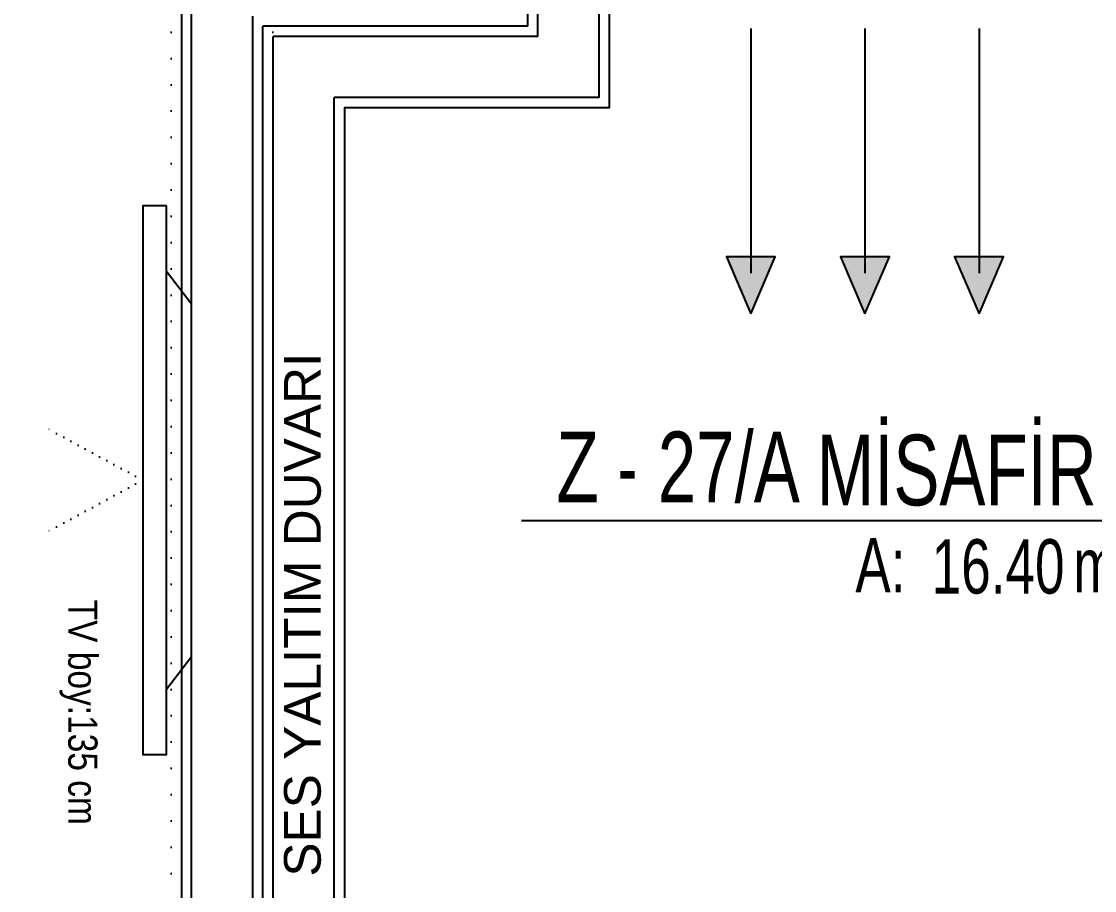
# Model space of a CAD drawing. Header units: inches. Extents: x 21 to 32698, y 13 to 3712.
# Drawn here: x 6005 to 6268.3, y 1097.5 to 1310.7 of the extents above; entities that cross this region are included whole.
import ezdxf
from ezdxf.enums import TextEntityAlignment as Align

# ---------------------------------------------------------------- set-up
doc = ezdxf.new("R2010")
doc.units = ezdxf.units.IN
doc.header["$MEASUREMENT"] = 0
doc.linetypes.add('DOT', pattern=[6.35, 0, -6.35])
doc.layers.add('MEK-ELK-VRF-IC', color=4, linetype='Continuous')
for name, color, linetype, lineweight in [('Z_MİM_-KM-AREA-IDEN', 8, 'Continuous', 25), ('Z_MİM_-KM-BEAM-RAY', 8, 'DOT', 25), ('Z_MİM_-KM-ELECTRIC', 8, 'Continuous', 25), ('Z_MİM_-KM-IZO-THERMAL-ROCKWOOL', 8, 'BATTING', 25), ('Z_MİM_-KM-RAY-2', 8, 'DOT', 25), ('Z_MİM_-KM-TEXT-DETAIL', 8, 'Continuous', 25), ('Z_MİM_-KM-WALL', 8, 'Continuous', 25), ('Z_MİM_-KM-WALL-PLASTER', 8, 'Continuous', 25), ('Z_MİM_00', 8, 'Continuous', 25)]:
    doc.layers.add(name, color=color, linetype=linetype, lineweight=lineweight)
doc.styles.add('-KM-OLCU', font='ARIALN.TTF')
doc.styles.add('AA', font='arial.ttf', dxfattribs={"height": 12})
doc.styles.add('Arial_4', font='arial.ttf', dxfattribs={"height": 10})
doc.styles.add('MAH', font='arial.ttf', dxfattribs={"width": 0.8, "height": 17.5})
doc.linetypes.add('BATTING', pattern='A,0.00254,-2.54,[134,ltypeshp.shx,S=2.54,R=0,X=-2.54,Y=0],-5.08,[134,ltypeshp.shx,S=2.54,R=180,X=2.54,Y=0],-2.54', length=10.16254)

# ---------------------------------------------------------------- blocks, each defined once
blk = doc.blocks.new('*U118')
blk.add_line((31.35, 109.57), (31.35, 23))
for points in [[(37.55, -1), (43.35, -1), (43.35, 133.57), (37.55, 133.57), (37.55, -1)], [(37.55, 117.57), (31.35, 109.57)], [(37.55, 117.57), (37.55, 15)], [(37.55, 15), (31.35, 23)]]:
    blk.add_lwpolyline(points)
at = {"layer": 'Z_MİM_-KM-RAY-2', "ltscale": 0.3}
for points in [[(43.35, 66.28), (67, 79.08)], [(43.35, 66.28), (67, 53.48)]]:
    blk.add_lwpolyline(points, dxfattribs=at)
at = {"layer": 'Z_MİM_-KM-TEXT-DETAIL', "color": 7, "insert": (54.45, 95.61), "char_height": 7.1737, "attachment_point": 1, "rotation": 90, "style": '-KM-OLCU'}
blk.add_mtext_dynamic_manual_height_columns('TV boy:135 cm', width=76.6472, gutter_width=12.5, heights=[0], dxfattribs=at)
blk = doc.blocks.new('-KM_Kiriş İzi_ZK')
at = {"layer": 'Z_MİM_-KM-BEAM-RAY'}
for p, q in [((2710, 655), (2710, 35)), ((2735, 655), (2735, 35))]:
    blk.add_line(p, q, dxfattribs=at)
blk = doc.blocks.new('*U121')
blk.add_line((0, 0), (192.45, 0))
at = {"color": 7, "style": 'MAH', "width": 0.6}
blk.add_text('-', height=17.07, dxfattribs=at).set_placement((25.99, 13.11), align=Align.MIDDLE_CENTER)
at = {"color": 7, "style": 'Arial_4', "width": 0.7}
for s, p in [('A:', (81.91, -17.69)), ('m² ', (135.42, -17.69))]:
    blk.add_text(s, height=13.333, dxfattribs=at).set_placement(p)
for tag, p in [('K', (8.57, 13.11)), ('00', (33.43, 13.11)), ('MAHALADI', (72.42, 12.35))]:
    blk.add_attdef(tag, text='', height=17.33, dxfattribs=at).set_placement(p, align=Align.MIDDLE_LEFT)
blk.add_attdef('27.00', text='', height=13.33, dxfattribs=at).set_placement((133.25, -11.29), align=Align.MIDDLE_RIGHT)
blk = doc.blocks.new('-KM_Ses Yalıtım Duvarı')
at = {"layer": 'Z_MİM_-KM-TEXT-DETAIL', "color": 7, "style": 'AA'}
blk.add_text('SES YALITIM DUVARI', height=9, dxfattribs=at).set_placement((0.02, 2.65))
blk = doc.blocks.new('MEK_OK')
blk.add_line((0, 0), (0, 60))
blk.add_lwpolyline([(0, 70), (-6, 56), (6, 56)], close=True)
blk.add_solid([(0, 70), (-6, 56), (6, 56)])

msp = doc.modelspace()

# ---------------------------------------------------------------- linework, layer by layer
at = {"layer": 'Z_MİM_-KM-IZO-THERMAL-ROCKWOOL', "ltscale": 0.16}
for p, q in [((6129.26, 1309.58), (6129.26, 1637.08)), ((6064.26, 1017.08), (6064.26, 1309.58)), ((6129.26, 1309.58), (6064.26, 1309.58))]:
    msp.add_line(p, q, dxfattribs=at)
at = {"layer": 'Z_MİM_-KM-WALL'}
for p, q in [((6131.76, 1307.08), (6131.76, 1637.08)), ((6146.76, 1292.08), (6146.76, 1637.08)), ((6046.76, 1017.08), (6046.76, 1327.08)), ((6061.76, 1017.08), (6061.76, 1312.08)), ((6066.76, 1017.08), (6066.76, 1307.08)), ((6131.76, 1307.08), (6066.76, 1307.08)), ((6081.76, 982.08), (6081.76, 1292.08)), ((6146.76, 1292.08), (6081.76, 1292.08))]:
    msp.add_line(p, q, dxfattribs=at)
at = {"layer": 'Z_MİM_-KM-WALL-PLASTER'}
msp.add_lwpolyline([(6149.26, 1639.58), (6149.26, 1289.58), (6084.26, 1289.58), (6084.26, 1004.58), (6454.25, 1004.5), (6454.32, 1289.58), (6274.26, 1289.62), (6274.26, 1309.58), (6339.26, 1309.58), (6339.26, 1454.58), (6274.26, 1454.58), (6274.26, 1639.58)], close=True, dxfattribs=at)
msp.add_lwpolyline([(6044.26, 1329.58), (6044.26, 1019.58), (5984.26, 1019.58), (5984.26, 1004.58), (5769.26, 1004.58), (5769.26, 1634.58), (6109.26, 1634.58), (6109.26, 1557.08)], dxfattribs=at)

# ---------------------------------------------------------------- block references
at = {"layer": 'MEK-ELK-VRF-IC', "rotation": -180}
for p in [(6184, 1309), (6212, 1309), (6240, 1309)]:
    msp.add_blockref('MEK_OK', p, dxfattribs=at)
at = {"layer": 'Z_MİM_-KM-AREA-IDEN'}
msp.add_blockref('*U121', (6127.73, 1188.34), dxfattribs=at).add_auto_attribs({'27.00': '16.40', '00': '27/A', 'K': 'Z', 'MAHALADI': 'MİSAFİRHANE-4'})
at = {"layer": 'Z_MİM_-KM-BEAM-RAY'}
msp.add_blockref('-KM_Kiriş İzi_ZK', (3331.71, 982.08), dxfattribs=at)
at = {"layer": 'Z_MİM_-KM-ELECTRIC', "rotation": 180}
msp.add_blockref('*U118', (6078.11, 1264.5), dxfattribs=at)
at = {"layer": 'Z_MİM_00', "rotation": 90}
msp.add_blockref('-KM_Ses Yalıtım Duvarı', (6081.09, 1100.91), dxfattribs=at)

doc.saveas('drawing.dxf')
